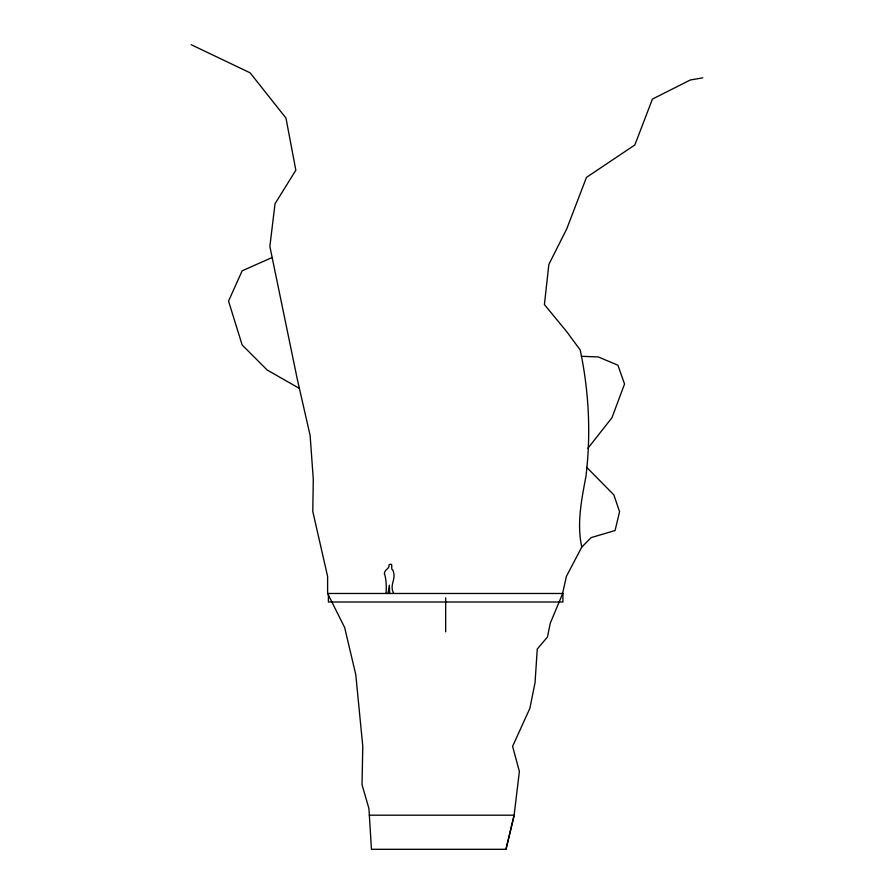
<?xml version="1.0" encoding="UTF-8"?>
<svg xmlns="http://www.w3.org/2000/svg" width="894" height="894" viewBox="0 0 894 894"><rect width="100%" height="100%" fill="white"/><g stroke="black" fill="none" stroke-linecap="round" stroke-linejoin="round"><path stroke-width="1.34" d="M388.018 593.482L389.326 585.157L389.65 593.482M393.729 593.482C388.834 584.151 397.014 579.603 392.745 569.903C389.996 569.322 394.142 562.08 389.035 564.762C389.806 569.053 384.543 568.919 384.308 573.903L384.711 574.35C386.331 580.318 386.577 587.324 386.018 593.482M191.182 44.7L250.108 72.816L285.968 118.075L295.836 170.229L275.028 203.731L269.865 246.453L297.367 379.514L310.117 435.456L313.291 479.229L312.788 511.48L327.617 576.429L327.617 593.482L344.671 627.588L355.79 674.724L362.774 746.244L362.025 784.697L368.931 808.534L371.457 849.3L505.982 849.3L514.117 815.194L369.345 815.194M505.982 849.3L514.039 815.887L519.38 771.433L512.597 746.334L529.863 708.372L535.048 682.625L537.26 649.066L547.463 636.997L550.246 623.286L562.471 594.029L566.383 576.429L581.782 547.061L591.146 537.607L615.061 530.533L619.576 511.737L613.854 494.885L586.699 467.316M587.917 448.285L611.954 417.733L624.548 384.018L617.91 365.199L598.276 356.941L581.312 356.293M272.078 257.528L242.151 270.815L228.54 301.099L242.151 344.983L267.161 370.004L299.389 388.398M702.818 77.856L690.347 79.968L652.441 99.066L634.852 144.962L586.475 177.37L566.707 228.953L548.849 264.468L544.412 304.575L566.785 331.775L580.217 349.967C588.978 391.628 591.09 434.193 585.928 476.468C581.592 499.601 576.608 523.638 581.782 547.061M445.659 597.74L445.659 631.857M562.907 593.482L328.411 593.482L328.411 602.008L562.907 602.008L562.907 593.482"/></g></svg>
